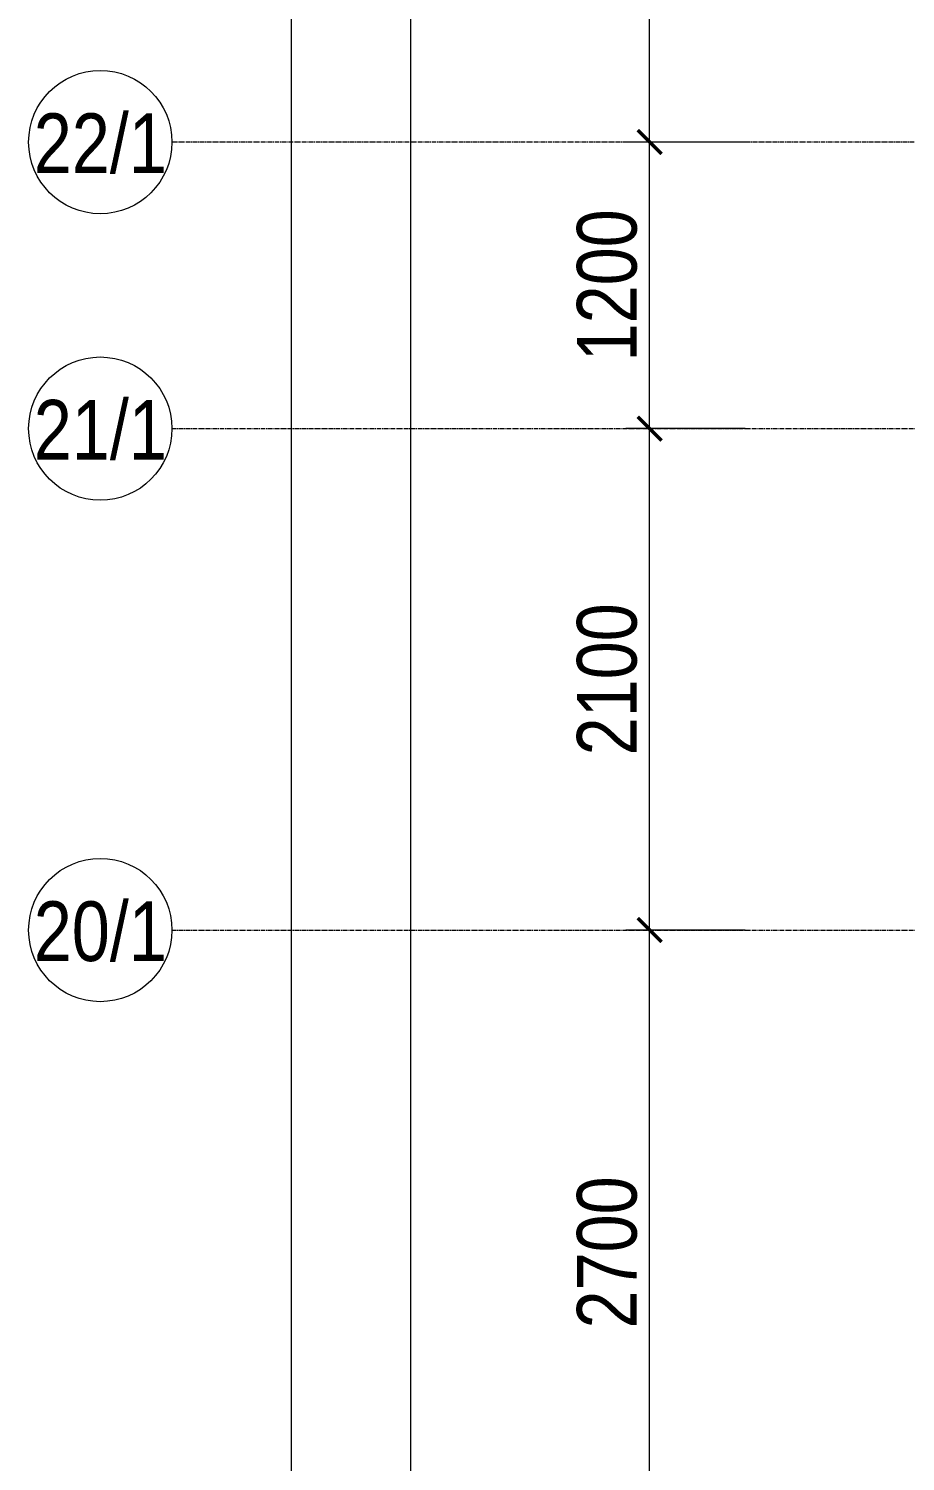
# Model space of a CAD drawing. Header units: millimetres. Extents: x -7155 to 483283, y -227682 to 148426.
# Drawn here: x -6555 to -2884, y 70675 to 76675 of the extents above; entities that cross this region are included whole.
import ezdxf
from ezdxf.enums import TextEntityAlignment as Align

# ---------------------------------------------------------------- set-up
doc = ezdxf.new("R2010")
doc.units = ezdxf.units.MM
doc.linetypes.add('CENTER2', pattern=[28.575, 19.05, -3.175, 3.175, -3.175])
doc.layers.get('Defpoints').update_dxf_attribs({"color": 140})
doc.layers.add('АР_Оси_РД_100', color=7, linetype='Continuous', lineweight=0, true_color=0x525252)
doc.layers.add('РД_Оси_100', color=7, linetype='Continuous', lineweight=0, true_color=0x525252)
doc.layers.add('АР_Оси_РД_размер', color=8, linetype='Continuous', lineweight=0)
doc.styles.add('style1', font='ARIALN.TTF')
doc.styles.add('ккк', font='isocpeur.ttf', dxfattribs={"width": 0.85, "oblique": 15})
doc.dimstyles.new('Dim100_ареал', dxfattribs={"dimscale": 100, "dimtxt": 2.5, "dimasz": 1, "dimexe": 1, "dimexo": 1, "dimgap": 0.5, "dimtad": 1, "dimzin": 12, "dimdsep": 46, "dimtxsty": 'style1', "dimblk": 'ARCHTICK', "dimcen": 1, "dimdle": 1, "dimclrd": 256, "dimclre": 256, "dimaunit": 1, "dimadec": 0, "dimazin": 3, "dimtfac": 1, "dimtmove": 1, "dimatfit": 3, "dimldrblk": 'OPEN30', "dimfxl": 4, "dimfxlon": 1, "dimtolj": 1, "dimtzin": 0, "dimlwd": 9, "dimlwe": 9, "dimarcsym": 0})

# ---------------------------------------------------------------- blocks, each defined once
blk = doc.blocks.new('A-iden')
at = {"linetype": 'Continuous', "lineweight": 5}
blk.add_circle((0, -4), 3, dxfattribs=at)
at = {"color": 0, "linetype": 'Continuous', "lineweight": 20, "style": 'ккк', "width": 0.85}
blk.add_attdef('ID', text='', height=4, dxfattribs=at).set_placement((0.314, -3.853), align=Align.MIDDLE_CENTER)
blk = doc.blocks.new('_ArchTick')
at = {"color": 0, "linetype": 'ByBlock', "const_width": 0.15}
blk.add_lwpolyline([(-0.5, -0.5), (0.5, 0.5)], dxfattribs=at)
blk = doc.blocks.new('*D113')
at = {"layer": 'Defpoints', "color": 0, "lineweight": 50, "transparency": 16777216}
for p in [(-5455, 134700), (-2955, 134700), (-2955, 0)]:
    blk.add_point(p, dxfattribs=at)
at = {"layer": 'АР_Оси_РД_размер', "lineweight": 9, "transparency": 16777216}
for p, q in [((-5455, -100), (-5455, 134800)), ((-5055, 134700), (-5555, 134700)), ((-5055, 0), (-5555, 0))]:
    blk.add_line(p, q, dxfattribs=at)
at = {"layer": 'АР_Оси_РД_размер', "lineweight": 9, "transparency": 16777216, "xscale": 100, "yscale": 100, "zscale": 100}
for p, rotation in [((-5455, 134700), 90), ((-5455, 0), 270)]:
    blk.add_blockref('_ArchTick', p, dxfattribs=dict(at, rotation=rotation))
at = {"layer": 'АР_Оси_РД_размер', "color": 0, "transparency": 16777216, "insert": (-5632.6, 67350), "char_height": 250, "attachment_point": 5, "rotation": 90, "style": 'style1'}
blk.add_mtext('\\A1;134700', dxfattribs=at)
blk = doc.blocks.new('_Open30')
at = {"color": 0, "linetype": 'ByBlock', "lineweight": -2}
for p, q in [((-1, 0.268), (0, 0)), ((0, 0), (-1, -0.268)), ((0, 0), (-1, 0))]:
    blk.add_line(p, q, dxfattribs=at)
blk = doc.blocks.new('*D130')
at = {"layer": 'Defpoints', "color": 0, "lineweight": 50, "transparency": 16777216}
for p in [(-3955, 72900), (-2955, 72900), (-2955, 70200)]:
    blk.add_point(p, dxfattribs=at)
at = {"layer": 'АР_Оси_РД_размер', "lineweight": 9, "transparency": 16777216}
for p, q in [((-3955, 70100), (-3955, 73000)), ((-3555, 72900), (-4055, 72900)), ((-3555, 70200), (-4055, 70200))]:
    blk.add_line(p, q, dxfattribs=at)
at = {"layer": 'АР_Оси_РД_размер', "lineweight": 9, "transparency": 16777216, "xscale": 100, "yscale": 100, "zscale": 100}
for p, rotation in [((-3955, 72900), 90), ((-3955, 70200), 270)]:
    blk.add_blockref('_ArchTick', p, dxfattribs=dict(at, rotation=rotation))
at = {"layer": 'АР_Оси_РД_размер', "color": 0, "transparency": 16777216, "insert": (-4132.6, 71550), "char_height": 250, "attachment_point": 5, "rotation": 90, "style": 'style1'}
blk.add_mtext('\\A1;2700', dxfattribs=at)
blk = doc.blocks.new('*D131')
at = {"layer": 'Defpoints', "color": 0, "lineweight": 50, "transparency": 16777216}
for p in [(-3955, 75000), (-2955, 75000), (-2955, 72900)]:
    blk.add_point(p, dxfattribs=at)
at = {"layer": 'АР_Оси_РД_размер', "lineweight": 9, "transparency": 16777216}
for p, q in [((-3955, 72800), (-3955, 75100)), ((-3555, 75000), (-4055, 75000)), ((-3555, 72900), (-4055, 72900))]:
    blk.add_line(p, q, dxfattribs=at)
at = {"layer": 'АР_Оси_РД_размер', "lineweight": 9, "transparency": 16777216, "xscale": 100, "yscale": 100, "zscale": 100}
for p, rotation in [((-3955, 75000), 90), ((-3955, 72900), 270)]:
    blk.add_blockref('_ArchTick', p, dxfattribs=dict(at, rotation=rotation))
at = {"layer": 'АР_Оси_РД_размер', "color": 0, "transparency": 16777216, "insert": (-4132.6, 73950), "char_height": 250, "attachment_point": 5, "rotation": 90, "style": 'style1'}
blk.add_mtext('\\A1;2100', dxfattribs=at)
blk = doc.blocks.new('*D132')
at = {"layer": 'Defpoints', "color": 0, "lineweight": 50, "transparency": 16777216}
for p in [(-3955, 76200), (-2955, 76200), (-2955, 75000)]:
    blk.add_point(p, dxfattribs=at)
at = {"layer": 'АР_Оси_РД_размер', "lineweight": 9, "transparency": 16777216}
for p, q in [((-3955, 74900), (-3955, 76300)), ((-3555, 76200), (-4055, 76200)), ((-3555, 75000), (-4055, 75000))]:
    blk.add_line(p, q, dxfattribs=at)
at = {"layer": 'АР_Оси_РД_размер', "lineweight": 9, "transparency": 16777216, "xscale": 100, "yscale": 100, "zscale": 100}
for p, rotation in [((-3955, 76200), 90), ((-3955, 75000), 270)]:
    blk.add_blockref('_ArchTick', p, dxfattribs=dict(at, rotation=rotation))
at = {"layer": 'АР_Оси_РД_размер', "color": 0, "transparency": 16777216, "insert": (-4132.6, 75600), "char_height": 250, "attachment_point": 5, "rotation": 90, "style": 'style1'}
blk.add_mtext('\\A1;1200', dxfattribs=at)
blk = doc.blocks.new('*D133')
at = {"layer": 'Defpoints', "color": 0, "lineweight": 50, "transparency": 16777216}
for p in [(-3955, 78900), (-2955, 78900), (-2955, 76200)]:
    blk.add_point(p, dxfattribs=at)
at = {"layer": 'АР_Оси_РД_размер', "lineweight": 9, "transparency": 16777216}
for p, q in [((-3955, 76100), (-3955, 79000)), ((-3555, 78900), (-4055, 78900)), ((-3555, 76200), (-4055, 76200))]:
    blk.add_line(p, q, dxfattribs=at)
at = {"layer": 'АР_Оси_РД_размер', "lineweight": 9, "transparency": 16777216, "xscale": 100, "yscale": 100, "zscale": 100}
for p, rotation in [((-3955, 78900), 90), ((-3955, 76200), 270)]:
    blk.add_blockref('_ArchTick', p, dxfattribs=dict(at, rotation=rotation))
at = {"layer": 'АР_Оси_РД_размер', "color": 0, "transparency": 16777216, "insert": (-4132.6, 77550), "char_height": 250, "attachment_point": 5, "rotation": 90, "style": 'style1'}
blk.add_mtext('\\A1;2700', dxfattribs=at)
blk = doc.blocks.new('*D158')
at = {"layer": 'Defpoints', "color": 0, "lineweight": 50, "transparency": 16777216}
for p in [(-4955, 100500), (-2955, 100500), (-2955, 68700)]:
    blk.add_point(p, dxfattribs=at)
at = {"layer": 'АР_Оси_РД_размер', "lineweight": 9, "transparency": 16777216}
for p, q in [((-4955, 68600), (-4955, 100600)), ((-4555, 100500), (-5055, 100500)), ((-4555, 68700), (-5055, 68700))]:
    blk.add_line(p, q, dxfattribs=at)
at = {"layer": 'АР_Оси_РД_размер', "lineweight": 9, "transparency": 16777216, "xscale": 100, "yscale": 100, "zscale": 100}
for p, rotation in [((-4955, 100500), 90), ((-4955, 68700), 270)]:
    blk.add_blockref('_ArchTick', p, dxfattribs=dict(at, rotation=rotation))
at = {"layer": 'АР_Оси_РД_размер', "color": 0, "transparency": 16777216, "insert": (-5132.6, 84600), "char_height": 250, "attachment_point": 5, "rotation": 90, "style": 'style1'}
blk.add_mtext('\\A1;31800', dxfattribs=at)
blk = doc.blocks.new('СОШ_2200_АР_ОСИ_М100_28.05.24')
at = {"layer": 'АР_Оси_РД_100', "linetype": 'CENTER2'}
for p, q in [((119910, 76200), (-5954.958, 76200)), ((-5954.958, 75000), (119910, 75000)), ((-5954.958, 72900), (95715.503, 72900))]:
    blk.add_line(p, q, dxfattribs=at)
at = {"layer": 'АР_Оси_РД_100'}
ref = blk.add_blockref('A-iden', (-6254.958, 76600), dxfattribs=dict(at, xscale=100, yscale=100, zscale=100))
ref.add_attrib('ID', '22/1', dxfattribs={"layer": '0', "linetype": 'Continuous', "height": 250, "style": 'style1'}).set_placement((-6254.958, 76200), align=Align.MIDDLE)
ref = blk.add_blockref('A-iden', (-6254.958, 75400), dxfattribs=dict(at, xscale=100, yscale=100, zscale=100))
ref.add_attrib('ID', '21/1', dxfattribs={"layer": '0', "linetype": 'Continuous', "height": 250, "style": 'style1'}).set_placement((-6254.958, 75000), align=Align.MIDDLE)
ref = blk.add_blockref('A-iden', (-6254.958, 73300), dxfattribs=dict(at, xscale=100, yscale=100, zscale=100))
ref.add_attrib('ID', '20/1', dxfattribs={"layer": '0', "linetype": 'Continuous', "height": 250, "style": 'style1'}).set_placement((-6254.958, 72900), align=Align.MIDDLE)
at = {"layer": 'АР_Оси_РД_размер'}
for base, p1, p2, picture, middle in [((-5454.958, 134700), (-2954.958, 0), (-2954.958, 134700), '*D113', (-5632.601, 67350)), ((-4954.958, 100500), (-2954.958, 68700), (-2954.958, 100500), '*D158', (-5132.601, 84600)), ((-3954.958, 78900), (-2954.958, 76200), (-2954.958, 78900), '*D133', (-4132.601, 77550)), ((-3954.958, 76200), (-2954.958, 75000), (-2954.958, 76200), '*D132', (-4132.601, 75600)), ((-3954.958, 75000), (-2954.958, 72900), (-2954.958, 75000), '*D131', (-4132.601, 73950)), ((-3954.958, 72900), (-2954.958, 70200), (-2954.958, 72900), '*D130', (-4132.601, 71550))]:
    dim = blk.add_linear_dim(base=base, p1=p1, p2=p2, angle=90, dimstyle='Dim100_ареал', dxfattribs=at)
    dim.commit()
    dim.dimension.update_dxf_attribs({"geometry": picture, "text_midpoint": middle})

msp = doc.modelspace()

# ---------------------------------------------------------------- block references
at = {"layer": 'РД_Оси_100'}
msp.add_blockref('СОШ_2200_АР_ОСИ_М100_28.05.24', (0, 0), dxfattribs=at)

doc.saveas('drawing.dxf')
